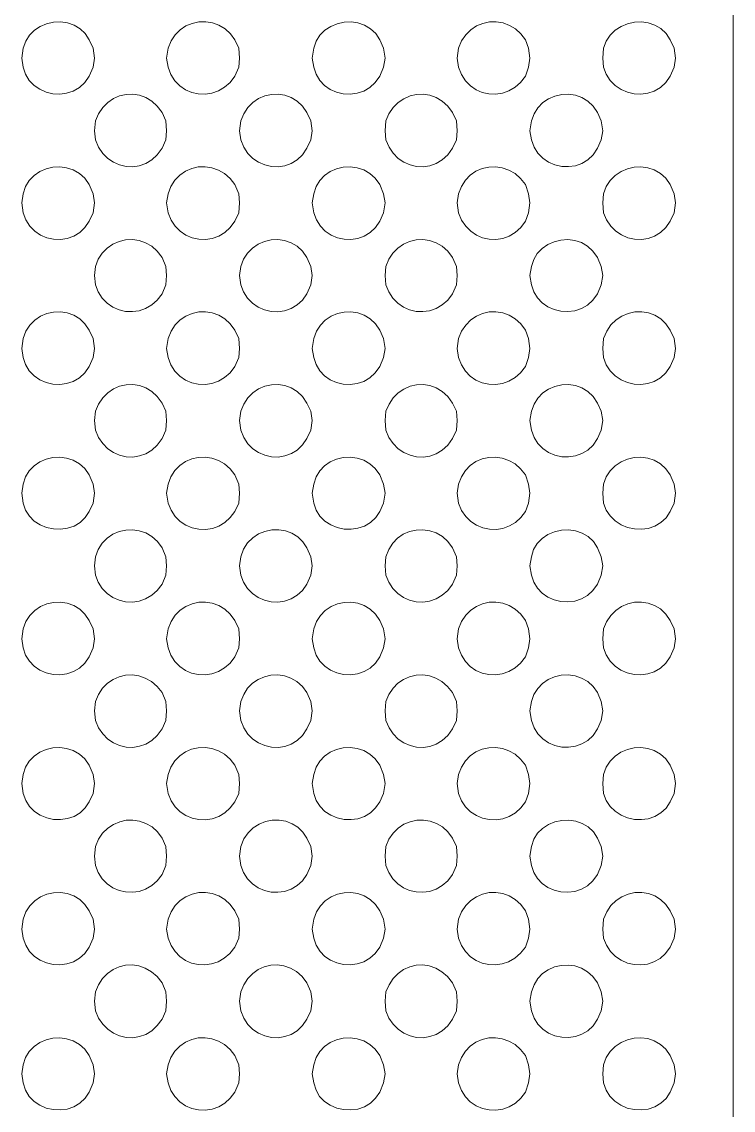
# Model space of a CAD drawing. Extents: x 0 to 242, y -13 to 199.
# Drawn here: x 164.03 to 188.76, y 101.53 to 139.38 of the extents above; entities that cross this region are included whole.
import ezdxf

# ---------------------------------------------------------------- set-up
doc = ezdxf.new("R2010")
doc.units = 0
doc.layers.add('GEOMETRY', color=7, linetype='Continuous')

msp = doc.modelspace()

# ---------------------------------------------------------------- linework, layer by layer
at = {"layer": 'GEOMETRY', "lineweight": 20}
msp.add_lwpolyline([(188.761, 31.382), (188.761, 183.803), (36.339, 183.803)], dxfattribs=at)
at = {"layer": 'GEOMETRY', "lineweight": 13}
for points in [[(166.566, 138.118), (166.512, 138.461), (166.38, 138.751), (166.239, 138.969), (166.06, 139.139), (165.852, 139.263), (165.623, 139.341), (165.382, 139.375), (165.138, 139.366), (164.899, 139.314), (164.674, 139.222), (164.472, 139.089), (164.301, 138.918), (164.17, 138.708), (164.087, 138.461), (164.035, 138.118), (164.087, 137.803), (164.168, 137.556), (164.296, 137.344), (164.462, 137.169), (164.659, 137.032), (164.878, 136.935), (165.112, 136.879), (165.353, 136.866), (165.593, 136.897), (165.824, 136.973), (166.037, 137.096), (166.225, 137.267), (166.38, 137.487), (166.512, 137.803), (166.566, 138.118)], [(171.599, 138.118), (171.575, 138.46), (171.443, 138.751), (171.286, 138.964), (171.099, 139.133), (170.889, 139.258), (170.664, 139.34), (170.429, 139.378), (170.193, 139.374), (169.962, 139.326), (169.742, 139.237), (169.542, 139.105), (169.367, 138.932), (169.224, 138.717), (169.121, 138.46), (169.07, 138.118), (169.121, 137.803), (169.22, 137.547), (169.357, 137.33), (169.528, 137.153), (169.725, 137.018), (169.941, 136.924), (170.17, 136.873), (170.405, 136.864), (170.64, 136.899), (170.868, 136.978), (171.082, 137.102), (171.276, 137.272), (171.443, 137.487), (171.575, 137.803), (171.599, 138.118)], [(176.663, 138.118), (176.609, 138.46), (176.477, 138.751), (176.336, 138.969), (176.156, 139.139), (175.948, 139.262), (175.719, 139.341), (175.478, 139.375), (175.234, 139.366), (174.996, 139.314), (174.771, 139.222), (174.569, 139.089), (174.398, 138.917), (174.266, 138.707), (174.184, 138.46), (174.131, 138.118), (174.184, 137.803), (174.265, 137.556), (174.392, 137.344), (174.558, 137.168), (174.755, 137.031), (174.974, 136.934), (175.208, 136.879), (175.449, 136.865), (175.689, 136.896), (175.919, 136.972), (176.133, 137.095), (176.321, 137.266), (176.477, 137.487), (176.609, 137.803), (176.663, 138.118)], [(181.698, 138.118), (181.643, 138.46), (181.539, 138.751), (181.382, 138.964), (181.196, 139.132), (180.987, 139.257), (180.762, 139.339), (180.528, 139.378), (180.292, 139.374), (180.061, 139.327), (179.841, 139.238), (179.64, 139.106), (179.465, 138.933), (179.322, 138.717), (179.219, 138.46), (179.166, 138.118), (179.219, 137.803), (179.317, 137.547), (179.455, 137.33), (179.625, 137.153), (179.822, 137.018), (180.038, 136.924), (180.267, 136.873), (180.502, 136.864), (180.737, 136.899), (180.964, 136.978), (181.178, 137.102), (181.372, 137.272), (181.539, 137.487), (181.643, 137.803), (181.698, 138.118)], [(186.758, 138.118), (186.705, 138.461), (186.573, 138.752), (186.427, 138.972), (186.247, 139.143), (186.038, 139.267), (185.811, 139.344), (185.571, 139.376), (185.329, 139.365), (185.091, 139.312), (184.866, 139.218), (184.662, 139.085), (184.486, 138.913), (184.347, 138.705), (184.254, 138.461), (184.227, 138.118), (184.254, 137.803), (184.351, 137.554), (184.49, 137.34), (184.663, 137.165), (184.863, 137.028), (185.083, 136.932), (185.316, 136.877), (185.554, 136.865), (185.79, 136.896), (186.018, 136.973), (186.229, 137.097), (186.416, 137.268), (186.573, 137.487), (186.705, 137.803), (186.758, 138.118)], [(169.07, 135.588), (169.044, 135.932), (168.912, 136.222), (168.745, 136.445), (168.554, 136.619), (168.344, 136.747), (168.121, 136.827), (167.891, 136.863), (167.66, 136.854), (167.434, 136.802), (167.219, 136.708), (167.022, 136.573), (166.848, 136.398), (166.702, 136.184), (166.592, 135.932), (166.566, 135.588), (166.592, 135.272), (166.702, 135.02), (166.848, 134.806), (167.022, 134.631), (167.22, 134.496), (167.434, 134.402), (167.66, 134.35), (167.89, 134.341), (168.12, 134.376), (168.343, 134.457), (168.554, 134.584), (168.745, 134.759), (168.912, 134.982), (169.044, 135.272), (169.07, 135.588)], [(174.13, 135.588), (174.078, 135.932), (173.946, 136.222), (173.793, 136.445), (173.609, 136.619), (173.402, 136.746), (173.179, 136.827), (172.946, 136.863), (172.711, 136.854), (172.482, 136.802), (172.264, 136.708), (172.065, 136.573), (171.892, 136.398), (171.752, 136.184), (171.652, 135.932), (171.599, 135.588), (171.652, 135.272), (171.753, 135.02), (171.893, 134.806), (172.066, 134.631), (172.265, 134.496), (172.483, 134.401), (172.712, 134.349), (172.947, 134.34), (173.179, 134.376), (173.402, 134.457), (173.609, 134.584), (173.793, 134.759), (173.946, 134.982), (174.078, 135.272), (174.13, 135.588)], [(179.166, 135.588), (179.14, 135.932), (179.009, 136.222), (178.842, 136.445), (178.651, 136.62), (178.441, 136.747), (178.217, 136.827), (177.987, 136.862), (177.756, 136.853), (177.53, 136.801), (177.315, 136.707), (177.118, 136.572), (176.943, 136.397), (176.797, 136.183), (176.687, 135.932), (176.663, 135.588), (176.687, 135.272), (176.798, 135.021), (176.944, 134.807), (177.119, 134.632), (177.316, 134.496), (177.53, 134.402), (177.756, 134.35), (177.986, 134.341), (178.216, 134.376), (178.439, 134.457), (178.649, 134.584), (178.841, 134.759), (179.009, 134.982), (179.14, 135.272), (179.166, 135.588)], [(184.226, 135.588), (184.174, 135.932), (184.042, 136.222), (183.894, 136.445), (183.712, 136.619), (183.503, 136.745), (183.277, 136.825), (183.04, 136.86), (182.801, 136.85), (182.567, 136.798), (182.346, 136.703), (182.146, 136.569), (181.974, 136.394), (181.84, 136.182), (181.749, 135.932), (181.698, 135.588), (181.749, 135.272), (181.84, 135.022), (181.975, 134.809), (182.146, 134.634), (182.346, 134.499), (182.567, 134.405), (182.801, 134.352), (183.04, 134.343), (183.277, 134.377), (183.503, 134.458), (183.711, 134.584), (183.894, 134.759), (184.042, 134.982), (184.174, 135.272), (184.226, 135.588)], [(166.566, 133.083), (166.512, 133.4), (166.38, 133.717), (166.225, 133.937), (166.037, 134.108), (165.823, 134.231), (165.593, 134.307), (165.353, 134.338), (165.112, 134.325), (164.877, 134.269), (164.658, 134.172), (164.461, 134.035), (164.295, 133.86), (164.168, 133.648), (164.087, 133.4), (164.035, 133.083), (164.087, 132.74), (164.18, 132.488), (164.317, 132.274), (164.489, 132.099), (164.689, 131.964), (164.91, 131.871), (165.143, 131.82), (165.381, 131.812), (165.617, 131.848), (165.842, 131.929), (166.05, 132.056), (166.232, 132.23), (166.38, 132.451), (166.512, 132.74), (166.566, 133.083)], [(171.599, 133.083), (171.575, 133.4), (171.443, 133.717), (171.277, 133.932), (171.083, 134.101), (170.869, 134.225), (170.64, 134.304), (170.405, 134.339), (170.169, 134.331), (169.94, 134.279), (169.724, 134.186), (169.527, 134.05), (169.356, 133.874), (169.219, 133.657), (169.121, 133.4), (169.07, 133.083), (169.121, 132.74), (169.225, 132.485), (169.368, 132.27), (169.541, 132.095), (169.74, 131.961), (169.957, 131.868), (170.186, 131.818), (170.42, 131.811), (170.653, 131.848), (170.879, 131.93), (171.09, 132.057), (171.28, 132.231), (171.443, 132.451), (171.575, 132.74), (171.599, 133.083)], [(176.663, 133.083), (176.609, 133.4), (176.477, 133.717), (176.321, 133.938), (176.133, 134.108), (175.919, 134.231), (175.689, 134.307), (175.449, 134.337), (175.208, 134.324), (174.973, 134.268), (174.754, 134.171), (174.557, 134.035), (174.392, 133.86), (174.264, 133.648), (174.184, 133.4), (174.131, 133.083), (174.184, 132.74), (174.277, 132.488), (174.413, 132.274), (174.585, 132.099), (174.785, 131.965), (175.005, 131.871), (175.238, 131.82), (175.476, 131.812), (175.712, 131.848), (175.938, 131.928), (176.145, 132.055), (176.328, 132.229), (176.477, 132.451), (176.609, 132.74), (176.663, 133.083)], [(181.698, 133.083), (181.643, 133.4), (181.539, 133.717), (181.372, 133.932), (181.178, 134.101), (180.964, 134.225), (180.736, 134.304), (180.501, 134.339), (180.266, 134.33), (180.037, 134.279), (179.821, 134.185), (179.624, 134.05), (179.454, 133.874), (179.317, 133.657), (179.219, 133.4), (179.166, 133.083), (179.219, 132.74), (179.323, 132.485), (179.465, 132.27), (179.638, 132.095), (179.837, 131.96), (180.053, 131.868), (180.282, 131.818), (180.516, 131.811), (180.749, 131.848), (180.974, 131.93), (181.186, 132.057), (181.376, 132.231), (181.539, 132.451), (181.643, 132.74), (181.698, 133.083)], [(186.758, 133.084), (186.705, 133.4), (186.573, 133.717), (186.416, 133.937), (186.229, 134.107), (186.018, 134.23), (185.79, 134.307), (185.554, 134.339), (185.316, 134.326), (185.083, 134.271), (184.862, 134.175), (184.662, 134.039), (184.489, 133.863), (184.35, 133.65), (184.254, 133.4), (184.227, 133.084), (184.254, 132.74), (184.36, 132.49), (184.505, 132.277), (184.682, 132.102), (184.883, 131.967), (185.103, 131.872), (185.333, 131.819), (185.568, 131.809), (185.801, 131.843), (186.024, 131.923), (186.232, 132.051), (186.417, 132.226), (186.573, 132.451), (186.705, 132.74), (186.758, 133.084)], [(169.07, 130.553), (169.044, 130.869), (168.912, 131.187), (168.744, 131.404), (168.551, 131.573), (168.338, 131.696), (168.111, 131.774), (167.878, 131.807), (167.644, 131.796), (167.417, 131.743), (167.201, 131.647), (167.005, 131.512), (166.834, 131.336), (166.694, 131.121), (166.592, 130.869), (166.566, 130.553), (166.592, 130.237), (166.694, 129.985), (166.834, 129.77), (167.006, 129.595), (167.202, 129.459), (167.417, 129.364), (167.644, 129.311), (167.878, 129.3), (168.111, 129.333), (168.337, 129.411), (168.55, 129.534), (168.744, 129.704), (168.912, 129.921), (169.044, 130.237), (169.07, 130.553)], [(174.13, 130.553), (174.078, 130.869), (173.946, 131.187), (173.791, 131.404), (173.605, 131.574), (173.395, 131.697), (173.169, 131.774), (172.934, 131.807), (172.697, 131.797), (172.466, 131.743), (172.248, 131.648), (172.05, 131.512), (171.88, 131.337), (171.745, 131.122), (171.652, 130.869), (171.599, 130.553), (171.652, 130.237), (171.745, 129.984), (171.88, 129.769), (172.05, 129.594), (172.248, 129.458), (172.466, 129.363), (172.697, 129.31), (172.934, 129.299), (173.169, 129.333), (173.395, 129.411), (173.605, 129.534), (173.791, 129.704), (173.946, 129.921), (174.078, 130.237), (174.13, 130.553)], [(179.166, 130.553), (179.14, 130.869), (179.009, 131.187), (178.84, 131.404), (178.647, 131.573), (178.433, 131.696), (178.207, 131.774), (177.974, 131.807), (177.74, 131.796), (177.513, 131.743), (177.298, 131.647), (177.101, 131.512), (176.93, 131.336), (176.789, 131.121), (176.687, 130.869), (176.663, 130.553), (176.687, 130.237), (176.79, 129.985), (176.931, 129.77), (177.102, 129.594), (177.299, 129.459), (177.514, 129.364), (177.741, 129.31), (177.974, 129.3), (178.207, 129.333), (178.433, 129.41), (178.646, 129.534), (178.84, 129.704), (179.009, 129.921), (179.14, 130.237), (179.166, 130.553)], [(184.226, 130.553), (184.174, 130.869), (184.042, 131.187), (183.887, 131.408), (183.698, 131.579), (183.483, 131.701), (183.252, 131.776), (183.011, 131.805), (182.769, 131.791), (182.535, 131.734), (182.315, 131.636), (182.119, 131.499), (181.953, 131.324), (181.828, 131.114), (181.749, 130.869), (181.698, 130.553), (181.749, 130.237), (181.828, 129.992), (181.954, 129.782), (182.119, 129.607), (182.316, 129.47), (182.536, 129.373), (182.771, 129.316), (183.013, 129.302), (183.253, 129.332), (183.485, 129.407), (183.699, 129.529), (183.887, 129.7), (184.042, 129.921), (184.174, 130.237), (184.226, 130.553)], [(166.566, 128.023), (166.512, 128.366), (166.38, 128.656), (166.231, 128.878), (166.049, 129.052), (165.841, 129.179), (165.616, 129.26), (165.38, 129.295), (165.141, 129.287), (164.908, 129.235), (164.688, 129.142), (164.488, 129.007), (164.316, 128.832), (164.18, 128.618), (164.087, 128.366), (164.035, 128.023), (164.087, 127.706), (164.167, 127.458), (164.295, 127.246), (164.461, 127.071), (164.658, 126.935), (164.878, 126.839), (165.112, 126.783), (165.354, 126.77), (165.594, 126.801), (165.825, 126.877), (166.038, 127), (166.226, 127.17), (166.38, 127.39), (166.512, 127.706), (166.566, 128.023)], [(171.599, 128.023), (171.575, 128.366), (171.443, 128.656), (171.28, 128.876), (171.089, 129.05), (170.878, 129.178), (170.653, 129.259), (170.42, 129.296), (170.186, 129.29), (169.957, 129.239), (169.74, 129.147), (169.541, 129.012), (169.368, 128.837), (169.225, 128.621), (169.121, 128.366), (169.07, 128.023), (169.121, 127.706), (169.219, 127.449), (169.356, 127.233), (169.526, 127.057), (169.723, 126.922), (169.94, 126.828), (170.169, 126.777), (170.405, 126.769), (170.641, 126.804), (170.869, 126.883), (171.083, 127.006), (171.277, 127.175), (171.443, 127.39), (171.575, 127.706), (171.599, 128.023)], [(176.663, 128.023), (176.609, 128.366), (176.477, 128.656), (176.327, 128.878), (176.145, 129.052), (175.937, 129.179), (175.711, 129.26), (175.475, 129.296), (175.237, 129.287), (175.003, 129.236), (174.783, 129.142), (174.583, 129.007), (174.412, 128.832), (174.276, 128.618), (174.184, 128.366), (174.131, 128.023), (174.184, 127.706), (174.264, 127.458), (174.391, 127.247), (174.557, 127.072), (174.754, 126.935), (174.974, 126.839), (175.208, 126.783), (175.449, 126.77), (175.689, 126.801), (175.92, 126.877), (176.134, 126.999), (176.322, 127.17), (176.477, 127.39), (176.609, 127.706), (176.663, 128.023)], [(181.698, 128.023), (181.643, 128.366), (181.539, 128.656), (181.376, 128.876), (181.185, 129.05), (180.974, 129.177), (180.749, 129.259), (180.516, 129.296), (180.282, 129.289), (180.053, 129.239), (179.836, 129.146), (179.638, 129.012), (179.465, 128.836), (179.323, 128.621), (179.219, 128.366), (179.166, 128.023), (179.219, 127.706), (179.316, 127.449), (179.453, 127.233), (179.623, 127.057), (179.82, 126.922), (180.036, 126.828), (180.266, 126.777), (180.502, 126.769), (180.737, 126.804), (180.965, 126.883), (181.179, 127.006), (181.373, 127.175), (181.539, 127.39), (181.643, 127.706), (181.698, 128.023)], [(186.758, 128.023), (186.705, 128.366), (186.573, 128.656), (186.421, 128.877), (186.24, 129.051), (186.035, 129.178), (185.813, 129.26), (185.582, 129.297), (185.347, 129.29), (185.116, 129.24), (184.895, 129.147), (184.692, 129.013), (184.513, 128.837), (184.364, 128.621), (184.254, 128.366), (184.227, 128.023), (184.254, 127.706), (184.35, 127.456), (184.488, 127.244), (184.661, 127.069), (184.862, 126.932), (185.082, 126.836), (185.316, 126.781), (185.554, 126.769), (185.791, 126.801), (186.019, 126.877), (186.23, 127), (186.417, 127.17), (186.573, 127.39), (186.705, 127.706), (186.758, 128.023)], [(169.07, 125.518), (169.044, 125.834), (168.912, 126.123), (168.746, 126.347), (168.554, 126.522), (168.344, 126.649), (168.121, 126.731), (167.891, 126.766), (167.66, 126.758), (167.434, 126.706), (167.219, 126.611), (167.022, 126.476), (166.847, 126.301), (166.702, 126.086), (166.592, 125.834), (166.566, 125.518), (166.592, 125.176), (166.702, 124.924), (166.847, 124.71), (167.021, 124.535), (167.219, 124.4), (167.434, 124.306), (167.66, 124.254), (167.891, 124.245), (168.121, 124.281), (168.344, 124.361), (168.554, 124.488), (168.746, 124.663), (168.912, 124.886), (169.044, 125.176), (169.07, 125.518)], [(174.13, 125.518), (174.078, 125.834), (173.946, 126.123), (173.793, 126.346), (173.609, 126.521), (173.402, 126.649), (173.18, 126.73), (172.947, 126.766), (172.713, 126.758), (172.484, 126.706), (172.266, 126.612), (172.067, 126.477), (171.894, 126.302), (171.753, 126.087), (171.652, 125.834), (171.599, 125.518), (171.652, 125.176), (171.754, 124.922), (171.895, 124.707), (172.068, 124.532), (172.267, 124.397), (172.485, 124.304), (172.715, 124.252), (172.949, 124.244), (173.181, 124.281), (173.404, 124.362), (173.61, 124.489), (173.794, 124.664), (173.946, 124.886), (174.078, 125.176), (174.13, 125.518)], [(179.166, 125.518), (179.14, 125.834), (179.009, 126.123), (178.842, 126.347), (178.65, 126.522), (178.44, 126.65), (178.217, 126.731), (177.987, 126.766), (177.756, 126.757), (177.53, 126.705), (177.316, 126.61), (177.118, 126.475), (176.943, 126.3), (176.798, 126.086), (176.687, 125.834), (176.663, 125.518), (176.687, 125.176), (176.797, 124.924), (176.943, 124.71), (177.118, 124.535), (177.316, 124.4), (177.53, 124.306), (177.756, 124.254), (177.987, 124.245), (178.217, 124.28), (178.44, 124.361), (178.651, 124.488), (178.842, 124.662), (179.009, 124.886), (179.14, 125.176), (179.166, 125.518)], [(184.226, 125.518), (184.174, 125.834), (184.042, 126.123), (183.894, 126.347), (183.711, 126.521), (183.503, 126.648), (183.277, 126.729), (183.04, 126.764), (182.801, 126.754), (182.567, 126.702), (182.346, 126.607), (182.146, 126.472), (181.975, 126.297), (181.84, 126.084), (181.749, 125.834), (181.698, 125.518), (181.749, 125.176), (181.839, 124.926), (181.974, 124.713), (182.145, 124.539), (182.345, 124.404), (182.566, 124.31), (182.8, 124.257), (183.04, 124.248), (183.277, 124.282), (183.503, 124.362), (183.711, 124.489), (183.894, 124.663), (184.042, 124.886), (184.174, 125.176), (184.226, 125.518)], [(166.566, 122.988), (166.512, 123.305), (166.38, 123.621), (166.225, 123.841), (166.037, 124.012), (165.823, 124.134), (165.593, 124.21), (165.353, 124.241), (165.112, 124.228), (164.877, 124.172), (164.658, 124.075), (164.461, 123.939), (164.295, 123.764), (164.168, 123.552), (164.087, 123.305), (164.035, 122.988), (164.087, 122.646), (164.169, 122.399), (164.3, 122.19), (164.471, 122.018), (164.674, 121.886), (164.899, 121.793), (165.139, 121.742), (165.383, 121.732), (165.625, 121.766), (165.853, 121.845), (166.062, 121.968), (166.24, 122.138), (166.38, 122.356), (166.512, 122.646), (166.566, 122.988)], [(171.599, 122.988), (171.575, 123.305), (171.443, 123.621), (171.277, 123.835), (171.083, 124.004), (170.869, 124.128), (170.64, 124.207), (170.405, 124.242), (170.169, 124.234), (169.94, 124.182), (169.724, 124.089), (169.527, 123.954), (169.356, 123.777), (169.219, 123.561), (169.121, 123.305), (169.07, 122.988), (169.121, 122.646), (169.223, 122.392), (169.365, 122.178), (169.539, 122.005), (169.738, 121.872), (169.957, 121.782), (170.187, 121.733), (170.423, 121.727), (170.658, 121.765), (170.884, 121.846), (171.095, 121.971), (171.283, 122.141), (171.443, 122.356), (171.575, 122.646), (171.599, 122.988)], [(176.663, 122.988), (176.609, 123.305), (176.477, 123.621), (176.321, 123.841), (176.133, 124.012), (175.919, 124.135), (175.688, 124.211), (175.448, 124.241), (175.207, 124.228), (174.973, 124.172), (174.754, 124.075), (174.557, 123.939), (174.391, 123.764), (174.264, 123.552), (174.184, 123.305), (174.131, 122.988), (174.184, 122.646), (174.267, 122.399), (174.398, 122.189), (174.569, 122.017), (174.772, 121.884), (174.996, 121.792), (175.235, 121.74), (175.479, 121.731), (175.72, 121.766), (175.948, 121.844), (176.157, 121.968), (176.336, 122.138), (176.477, 122.356), (176.609, 122.646), (176.663, 122.988)], [(181.698, 122.988), (181.643, 123.305), (181.539, 123.621), (181.372, 123.835), (181.178, 124.004), (180.964, 124.128), (180.736, 124.207), (180.501, 124.242), (180.266, 124.234), (180.037, 124.183), (179.821, 124.089), (179.624, 123.954), (179.454, 123.778), (179.317, 123.561), (179.219, 123.305), (179.166, 122.988), (179.219, 122.646), (179.321, 122.391), (179.463, 122.176), (179.637, 122.003), (179.837, 121.871), (180.055, 121.781), (180.286, 121.733), (180.522, 121.728), (180.756, 121.765), (180.982, 121.847), (181.192, 121.972), (181.38, 122.141), (181.539, 122.356), (181.643, 122.646), (181.698, 122.988)], [(186.758, 122.988), (186.705, 123.305), (186.573, 123.621), (186.416, 123.84), (186.229, 124.011), (186.018, 124.134), (185.791, 124.211), (185.554, 124.242), (185.316, 124.23), (185.082, 124.175), (184.862, 124.079), (184.662, 123.942), (184.489, 123.767), (184.35, 123.554), (184.254, 123.305), (184.227, 122.988), (184.254, 122.646), (184.348, 122.402), (184.487, 122.194), (184.663, 122.022), (184.867, 121.889), (185.092, 121.795), (185.33, 121.742), (185.572, 121.731), (185.811, 121.763), (186.039, 121.841), (186.247, 121.964), (186.427, 122.136), (186.573, 122.356), (186.705, 122.646), (186.758, 122.988)], [(169.07, 120.456), (169.044, 120.773), (168.912, 121.09), (168.749, 121.309), (168.558, 121.48), (168.346, 121.604), (168.119, 121.682), (167.884, 121.716), (167.648, 121.706), (167.418, 121.653), (167.2, 121.557), (167.002, 121.421), (166.83, 121.244), (166.691, 121.028), (166.592, 120.773), (166.566, 120.456), (166.592, 120.141), (166.694, 119.889), (166.834, 119.674), (167.006, 119.498), (167.202, 119.362), (167.417, 119.267), (167.644, 119.214), (167.878, 119.203), (168.111, 119.236), (168.337, 119.314), (168.55, 119.437), (168.744, 119.607), (168.912, 119.824), (169.044, 120.141), (169.07, 120.456)], [(174.13, 120.456), (174.078, 120.773), (173.946, 121.09), (173.806, 121.301), (173.629, 121.469), (173.425, 121.593), (173.2, 121.675), (172.964, 121.713), (172.723, 121.708), (172.487, 121.66), (172.263, 121.568), (172.06, 121.434), (171.885, 121.257), (171.746, 121.037), (171.652, 120.773), (171.599, 120.456), (171.652, 120.141), (171.745, 119.888), (171.88, 119.673), (172.05, 119.497), (172.248, 119.361), (172.467, 119.266), (172.698, 119.213), (172.935, 119.203), (173.17, 119.236), (173.396, 119.314), (173.606, 119.437), (173.792, 119.607), (173.946, 119.824), (174.078, 120.141), (174.13, 120.456)], [(179.166, 120.456), (179.14, 120.773), (179.009, 121.09), (178.845, 121.309), (178.654, 121.48), (178.441, 121.604), (178.214, 121.682), (177.979, 121.716), (177.743, 121.705), (177.514, 121.652), (177.296, 121.557), (177.098, 121.42), (176.926, 121.244), (176.787, 121.028), (176.687, 120.773), (176.663, 120.456), (176.687, 120.141), (176.79, 119.889), (176.931, 119.674), (177.103, 119.498), (177.299, 119.362), (177.514, 119.267), (177.74, 119.213), (177.973, 119.203), (178.206, 119.236), (178.432, 119.313), (178.645, 119.437), (178.84, 119.607), (179.009, 119.824), (179.14, 120.141), (179.166, 120.456)], [(184.226, 120.456), (184.174, 120.773), (184.042, 121.09), (183.9, 121.308), (183.72, 121.479), (183.509, 121.602), (183.278, 121.679), (183.034, 121.711), (182.788, 121.7), (182.548, 121.646), (182.322, 121.551), (182.121, 121.414), (181.952, 121.239), (181.825, 121.025), (181.749, 120.773), (181.698, 120.456), (181.749, 120.141), (181.828, 119.896), (181.954, 119.685), (182.119, 119.511), (182.316, 119.374), (182.536, 119.277), (182.772, 119.22), (183.014, 119.206), (183.254, 119.236), (183.486, 119.311), (183.7, 119.433), (183.888, 119.604), (184.042, 119.824), (184.174, 120.141), (184.226, 120.456)], [(166.566, 117.927), (166.512, 118.269), (166.38, 118.559), (166.232, 118.781), (166.05, 118.955), (165.842, 119.082), (165.617, 119.162), (165.381, 119.198), (165.142, 119.19), (164.909, 119.139), (164.688, 119.046), (164.488, 118.911), (164.316, 118.736), (164.18, 118.522), (164.087, 118.269), (164.035, 117.927), (164.087, 117.611), (164.169, 117.359), (164.298, 117.145), (164.466, 116.97), (164.664, 116.834), (164.886, 116.738), (165.121, 116.685), (165.363, 116.673), (165.603, 116.706), (165.833, 116.783), (166.045, 116.906), (166.23, 117.075), (166.38, 117.292), (166.512, 117.611), (166.566, 117.927)], [(171.599, 117.927), (171.575, 118.269), (171.443, 118.559), (171.28, 118.779), (171.09, 118.953), (170.879, 119.08), (170.653, 119.162), (170.42, 119.199), (170.186, 119.192), (169.957, 119.142), (169.74, 119.049), (169.541, 118.915), (169.367, 118.74), (169.225, 118.524), (169.121, 118.269), (169.07, 117.927), (169.121, 117.611), (169.218, 117.354), (169.355, 117.138), (169.525, 116.961), (169.722, 116.826), (169.939, 116.732), (170.168, 116.68), (170.404, 116.672), (170.64, 116.706), (170.868, 116.785), (171.083, 116.909), (171.277, 117.077), (171.443, 117.292), (171.575, 117.611), (171.599, 117.927)], [(176.663, 117.927), (176.609, 118.269), (176.477, 118.559), (176.328, 118.781), (176.145, 118.955), (175.937, 119.082), (175.712, 119.163), (175.476, 119.199), (175.237, 119.19), (175.004, 119.139), (174.784, 119.045), (174.584, 118.911), (174.412, 118.736), (174.276, 118.521), (174.184, 118.269), (174.131, 117.927), (174.184, 117.611), (174.266, 117.359), (174.395, 117.145), (174.563, 116.97), (174.761, 116.834), (174.982, 116.739), (175.218, 116.685), (175.46, 116.674), (175.699, 116.706), (175.929, 116.783), (176.141, 116.906), (176.326, 117.075), (176.477, 117.292), (176.609, 117.611), (176.663, 117.927)], [(181.698, 117.927), (181.643, 118.269), (181.539, 118.559), (181.376, 118.78), (181.186, 118.953), (180.975, 119.08), (180.749, 119.162), (180.516, 119.199), (180.282, 119.192), (180.053, 119.142), (179.836, 119.05), (179.638, 118.915), (179.465, 118.74), (179.323, 118.524), (179.219, 118.269), (179.166, 117.927), (179.219, 117.611), (179.316, 117.354), (179.453, 117.137), (179.623, 116.96), (179.819, 116.825), (180.035, 116.731), (180.265, 116.679), (180.5, 116.671), (180.735, 116.706), (180.964, 116.785), (181.178, 116.908), (181.372, 117.077), (181.539, 117.292), (181.643, 117.611), (181.698, 117.927)], [(186.758, 117.927), (186.705, 118.269), (186.573, 118.559), (186.417, 118.784), (186.232, 118.96), (186.024, 119.087), (185.801, 119.167), (185.568, 119.202), (185.333, 119.192), (185.103, 119.139), (184.883, 119.043), (184.682, 118.908), (184.505, 118.733), (184.36, 118.519), (184.254, 118.269), (184.227, 117.927), (184.254, 117.611), (184.349, 117.362), (184.488, 117.148), (184.66, 116.973), (184.861, 116.836), (185.081, 116.74), (185.314, 116.685), (185.553, 116.672), (185.79, 116.704), (186.018, 116.78), (186.229, 116.903), (186.416, 117.074), (186.573, 117.293), (186.705, 117.611), (186.758, 117.927)], [(169.07, 115.422), (169.044, 115.738), (168.912, 116.055), (168.739, 116.269), (168.542, 116.437), (168.329, 116.559), (168.104, 116.636), (167.874, 116.668), (167.644, 116.658), (167.42, 116.605), (167.207, 116.511), (167.013, 116.376), (166.841, 116.202), (166.699, 115.989), (166.592, 115.738), (166.566, 115.422), (166.592, 115.079), (166.702, 114.827), (166.847, 114.613), (167.022, 114.438), (167.219, 114.303), (167.434, 114.209), (167.66, 114.157), (167.891, 114.148), (168.121, 114.184), (168.344, 114.264), (168.554, 114.392), (168.746, 114.566), (168.912, 114.789), (169.044, 115.079), (169.07, 115.422)], [(174.13, 115.422), (174.078, 115.738), (173.946, 116.055), (173.787, 116.27), (173.599, 116.437), (173.389, 116.559), (173.163, 116.636), (172.93, 116.668), (172.695, 116.657), (172.466, 116.604), (172.25, 116.51), (172.053, 116.375), (171.884, 116.201), (171.748, 115.988), (171.652, 115.738), (171.599, 115.422), (171.652, 115.079), (171.753, 114.826), (171.894, 114.612), (172.067, 114.437), (172.266, 114.301), (172.483, 114.208), (172.713, 114.156), (172.947, 114.148), (173.179, 114.183), (173.402, 114.264), (173.609, 114.392), (173.793, 114.566), (173.946, 114.789), (174.078, 115.079), (174.13, 115.422)], [(179.166, 115.422), (179.14, 115.738), (179.009, 116.055), (178.835, 116.27), (178.638, 116.438), (178.425, 116.559), (178.2, 116.636), (177.97, 116.669), (177.74, 116.658), (177.516, 116.605), (177.304, 116.511), (177.109, 116.376), (176.937, 116.202), (176.795, 115.989), (176.687, 115.738), (176.663, 115.422), (176.687, 115.079), (176.798, 114.827), (176.943, 114.613), (177.118, 114.438), (177.316, 114.303), (177.53, 114.209), (177.756, 114.157), (177.987, 114.148), (178.216, 114.183), (178.44, 114.264), (178.65, 114.391), (178.842, 114.566), (179.009, 114.789), (179.14, 115.079), (179.166, 115.422)], [(184.226, 115.422), (184.174, 115.738), (184.042, 116.055), (183.889, 116.27), (183.703, 116.437), (183.492, 116.558), (183.263, 116.633), (183.024, 116.665), (182.784, 116.653), (182.55, 116.599), (182.331, 116.505), (182.133, 116.37), (181.965, 116.197), (181.834, 115.986), (181.749, 115.738), (181.698, 115.422), (181.749, 115.079), (181.84, 114.829), (181.974, 114.617), (182.146, 114.442), (182.346, 114.307), (182.567, 114.213), (182.801, 114.16), (183.04, 114.151), (183.277, 114.186), (183.503, 114.266), (183.712, 114.392), (183.894, 114.566), (184.042, 114.789), (184.174, 115.079), (184.226, 115.422)], [(166.566, 112.892), (166.512, 113.206), (166.38, 113.524), (166.226, 113.744), (166.038, 113.915), (165.825, 114.038), (165.594, 114.114), (165.354, 114.145), (165.112, 114.131), (164.877, 114.076), (164.657, 113.979), (164.46, 113.842), (164.294, 113.667), (164.167, 113.454), (164.087, 113.206), (164.035, 112.892), (164.087, 112.548), (164.171, 112.301), (164.303, 112.091), (164.474, 111.92), (164.676, 111.787), (164.901, 111.695), (165.139, 111.644), (165.382, 111.634), (165.622, 111.669), (165.85, 111.747), (166.059, 111.871), (166.238, 112.041), (166.38, 112.258), (166.512, 112.548), (166.566, 112.892)], [(171.599, 112.892), (171.575, 113.206), (171.443, 113.524), (171.277, 113.739), (171.084, 113.908), (170.869, 114.032), (170.641, 114.111), (170.405, 114.146), (170.169, 114.137), (169.939, 114.085), (169.722, 113.992), (169.525, 113.856), (169.355, 113.68), (169.218, 113.463), (169.121, 113.206), (169.07, 112.892), (169.121, 112.548), (169.223, 112.294), (169.365, 112.081), (169.538, 111.908), (169.738, 111.776), (169.956, 111.685), (170.186, 111.637), (170.422, 111.631), (170.656, 111.668), (170.882, 111.749), (171.093, 111.874), (171.283, 112.043), (171.443, 112.258), (171.575, 112.548), (171.599, 112.892)], [(176.663, 112.892), (176.609, 113.206), (176.477, 113.524), (176.322, 113.744), (176.134, 113.915), (175.92, 114.038), (175.689, 114.114), (175.449, 114.145), (175.208, 114.131), (174.973, 114.076), (174.753, 113.979), (174.557, 113.842), (174.391, 113.666), (174.264, 113.454), (174.184, 113.206), (174.131, 112.892), (174.184, 112.547), (174.268, 112.3), (174.4, 112.09), (174.571, 111.919), (174.773, 111.786), (174.997, 111.694), (175.235, 111.643), (175.478, 111.634), (175.718, 111.668), (175.946, 111.747), (176.155, 111.871), (176.334, 112.041), (176.477, 112.258), (176.609, 112.547), (176.663, 112.892)], [(181.698, 112.892), (181.643, 113.206), (181.539, 113.524), (181.373, 113.739), (181.18, 113.908), (180.965, 114.032), (180.737, 114.111), (180.502, 114.146), (180.266, 114.137), (180.036, 114.086), (179.819, 113.992), (179.622, 113.857), (179.452, 113.68), (179.316, 113.463), (179.219, 113.206), (179.166, 112.892), (179.219, 112.547), (179.321, 112.293), (179.462, 112.08), (179.636, 111.907), (179.835, 111.775), (180.053, 111.685), (180.284, 111.637), (180.519, 111.631), (180.753, 111.668), (180.979, 111.749), (181.19, 111.874), (181.379, 112.043), (181.539, 112.258), (181.643, 112.547), (181.698, 112.892)], [(186.758, 112.892), (186.705, 113.206), (186.573, 113.524), (186.417, 113.744), (186.23, 113.914), (186.019, 114.037), (185.792, 114.114), (185.554, 114.146), (185.316, 114.133), (185.082, 114.078), (184.861, 113.982), (184.661, 113.845), (184.488, 113.669), (184.349, 113.456), (184.254, 113.206), (184.227, 112.892), (184.254, 112.548), (184.348, 112.305), (184.488, 112.097), (184.663, 111.926), (184.868, 111.792), (185.092, 111.699), (185.33, 111.645), (185.572, 111.634), (185.81, 111.667), (186.038, 111.744), (186.246, 111.867), (186.427, 112.038), (186.573, 112.258), (186.705, 112.548), (186.758, 112.892)], [(169.07, 110.362), (169.044, 110.705), (168.912, 110.993), (168.75, 111.209), (168.562, 111.379), (168.352, 111.504), (168.129, 111.584), (167.898, 111.62), (167.665, 111.612), (167.438, 111.563), (167.221, 111.471), (167.022, 111.339), (166.846, 111.167), (166.701, 110.955), (166.592, 110.705), (166.566, 110.362), (166.592, 110.045), (166.694, 109.792), (166.834, 109.578), (167.006, 109.402), (167.202, 109.266), (167.417, 109.171), (167.644, 109.118), (167.878, 109.107), (168.111, 109.14), (168.337, 109.218), (168.55, 109.341), (168.744, 109.511), (168.912, 109.728), (169.044, 110.045), (169.07, 110.362)], [(174.13, 110.362), (174.078, 110.705), (173.946, 110.993), (173.807, 111.202), (173.633, 111.369), (173.431, 111.494), (173.21, 111.576), (172.977, 111.616), (172.739, 111.614), (172.505, 111.569), (172.282, 111.481), (172.078, 111.351), (171.9, 111.178), (171.755, 110.963), (171.652, 110.705), (171.599, 110.362), (171.652, 110.045), (171.745, 109.792), (171.88, 109.577), (172.05, 109.401), (172.248, 109.265), (172.466, 109.17), (172.697, 109.117), (172.934, 109.107), (173.169, 109.14), (173.395, 109.218), (173.605, 109.341), (173.791, 109.511), (173.946, 109.728), (174.078, 110.045), (174.13, 110.362)], [(179.166, 110.362), (179.14, 110.705), (179.009, 110.993), (178.846, 111.209), (178.657, 111.379), (178.448, 111.504), (178.224, 111.584), (177.994, 111.62), (177.761, 111.613), (177.533, 111.563), (177.317, 111.472), (177.118, 111.339), (176.942, 111.167), (176.796, 110.955), (176.687, 110.705), (176.663, 110.362), (176.687, 110.045), (176.79, 109.792), (176.931, 109.578), (177.102, 109.402), (177.299, 109.266), (177.514, 109.171), (177.741, 109.118), (177.974, 109.107), (178.207, 109.14), (178.433, 109.218), (178.646, 109.341), (178.84, 109.51), (179.009, 109.728), (179.14, 110.045), (179.166, 110.362)], [(184.226, 110.362), (184.174, 110.705), (184.042, 110.993), (183.902, 111.21), (183.724, 111.379), (183.516, 111.503), (183.287, 111.581), (183.047, 111.615), (182.802, 111.605), (182.563, 111.554), (182.338, 111.462), (182.135, 111.33), (181.964, 111.159), (181.832, 110.95), (181.749, 110.705), (181.698, 110.362), (181.749, 110.045), (181.828, 109.799), (181.954, 109.589), (182.119, 109.414), (182.316, 109.277), (182.536, 109.18), (182.77, 109.123), (183.012, 109.109), (183.253, 109.138), (183.484, 109.213), (183.698, 109.336), (183.887, 109.506), (184.042, 109.728), (184.174, 110.045), (184.226, 110.362)], [(166.566, 107.83), (166.512, 108.173), (166.38, 108.463), (166.231, 108.685), (166.048, 108.859), (165.84, 108.986), (165.615, 109.067), (165.379, 109.103), (165.141, 109.094), (164.908, 109.043), (164.688, 108.949), (164.488, 108.814), (164.316, 108.639), (164.18, 108.425), (164.087, 108.173), (164.035, 107.83), (164.087, 107.513), (164.173, 107.264), (164.304, 107.053), (164.473, 106.879), (164.67, 106.744), (164.889, 106.65), (165.122, 106.597), (165.361, 106.586), (165.599, 106.618), (165.828, 106.694), (166.039, 106.816), (166.226, 106.983), (166.38, 107.197), (166.512, 107.513), (166.566, 107.83)], [(171.599, 107.83), (171.575, 108.173), (171.443, 108.462), (171.28, 108.683), (171.09, 108.857), (170.879, 108.984), (170.653, 109.066), (170.42, 109.103), (170.186, 109.096), (169.957, 109.046), (169.74, 108.953), (169.541, 108.819), (169.367, 108.644), (169.225, 108.428), (169.121, 108.173), (169.07, 107.83), (169.121, 107.513), (169.223, 107.261), (169.362, 107.047), (169.531, 106.872), (169.725, 106.737), (169.938, 106.644), (170.164, 106.592), (170.396, 106.582), (170.629, 106.616), (170.856, 106.693), (171.071, 106.816), (171.269, 106.983), (171.443, 107.197), (171.575, 107.513), (171.599, 107.83)], [(176.663, 107.83), (176.609, 108.172), (176.477, 108.462), (176.327, 108.685), (176.144, 108.859), (175.936, 108.986), (175.71, 109.067), (175.474, 109.102), (175.236, 109.094), (175.003, 109.042), (174.783, 108.948), (174.584, 108.813), (174.412, 108.638), (174.276, 108.424), (174.184, 108.172), (174.131, 107.83), (174.184, 107.513), (174.27, 107.264), (174.401, 107.053), (174.569, 106.879), (174.766, 106.744), (174.985, 106.65), (175.218, 106.597), (175.457, 106.586), (175.695, 106.618), (175.924, 106.694), (176.135, 106.816), (176.322, 106.983), (176.477, 107.197), (176.609, 107.513), (176.663, 107.83)], [(181.698, 107.83), (181.643, 108.172), (181.539, 108.462), (181.376, 108.683), (181.186, 108.856), (180.975, 108.984), (180.749, 109.065), (180.516, 109.102), (180.282, 109.095), (180.053, 109.045), (179.836, 108.953), (179.638, 108.818), (179.464, 108.643), (179.322, 108.427), (179.219, 108.172), (179.166, 107.83), (179.219, 107.513), (179.321, 107.259), (179.46, 107.044), (179.63, 106.869), (179.825, 106.735), (180.038, 106.642), (180.264, 106.591), (180.496, 106.582), (180.728, 106.617), (180.955, 106.695), (181.17, 106.817), (181.366, 106.985), (181.539, 107.197), (181.643, 107.513), (181.698, 107.83)], [(186.758, 107.83), (186.705, 108.173), (186.573, 108.463), (186.421, 108.684), (186.239, 108.858), (186.034, 108.985), (185.812, 109.067), (185.581, 109.104), (185.346, 109.097), (185.115, 109.047), (184.895, 108.954), (184.692, 108.819), (184.513, 108.644), (184.364, 108.428), (184.254, 108.173), (184.227, 107.83), (184.254, 107.513), (184.356, 107.265), (184.497, 107.054), (184.67, 106.879), (184.868, 106.744), (185.085, 106.648), (185.314, 106.594), (185.549, 106.582), (185.782, 106.613), (186.008, 106.689), (186.219, 106.811), (186.41, 106.98), (186.573, 107.197), (186.705, 107.513), (186.758, 107.83)], [(169.07, 105.326), (169.044, 105.641), (168.912, 105.957), (168.736, 106.176), (168.538, 106.346), (168.325, 106.47), (168.101, 106.547), (167.872, 106.58), (167.644, 106.569), (167.421, 106.515), (167.21, 106.42), (167.017, 106.284), (166.845, 106.108), (166.702, 105.893), (166.592, 105.641), (166.566, 105.326), (166.592, 104.982), (166.702, 104.731), (166.847, 104.517), (167.021, 104.342), (167.219, 104.207), (167.434, 104.113), (167.66, 104.061), (167.891, 104.052), (168.121, 104.088), (168.344, 104.168), (168.555, 104.295), (168.746, 104.47), (168.912, 104.692), (169.044, 104.982), (169.07, 105.326)], [(174.13, 105.326), (174.078, 105.641), (173.946, 105.957), (173.777, 106.178), (173.584, 106.35), (173.372, 106.474), (173.148, 106.551), (172.918, 106.583), (172.688, 106.571), (172.464, 106.516), (172.253, 106.42), (172.06, 106.283), (171.891, 106.107), (171.753, 105.892), (171.652, 105.641), (171.599, 105.326), (171.652, 104.982), (171.753, 104.73), (171.893, 104.515), (172.066, 104.34), (172.265, 104.205), (172.483, 104.111), (172.713, 104.06), (172.947, 104.051), (173.18, 104.087), (173.403, 104.168), (173.61, 104.295), (173.793, 104.47), (173.946, 104.692), (174.078, 104.982), (174.13, 105.326)], [(179.166, 105.326), (179.14, 105.641), (179.009, 105.957), (178.832, 106.176), (178.634, 106.347), (178.42, 106.47), (178.196, 106.548), (177.968, 106.581), (177.74, 106.57), (177.518, 106.516), (177.307, 106.42), (177.113, 106.284), (176.941, 106.108), (176.798, 105.893), (176.687, 105.641), (176.663, 105.326), (176.687, 104.982), (176.797, 104.731), (176.943, 104.517), (177.118, 104.342), (177.315, 104.207), (177.53, 104.113), (177.756, 104.061), (177.987, 104.052), (178.217, 104.087), (178.441, 104.168), (178.651, 104.295), (178.842, 104.469), (179.009, 104.692), (179.14, 104.982), (179.166, 105.326)], [(184.226, 105.326), (184.174, 105.641), (184.042, 105.957), (183.885, 106.176), (183.698, 106.346), (183.486, 106.469), (183.258, 106.545), (183.022, 106.577), (182.784, 106.565), (182.553, 106.511), (182.335, 106.415), (182.138, 106.279), (181.97, 106.104), (181.838, 105.891), (181.749, 105.641), (181.698, 105.326), (181.749, 104.982), (181.839, 104.733), (181.974, 104.52), (182.145, 104.345), (182.345, 104.211), (182.567, 104.116), (182.801, 104.064), (183.041, 104.054), (183.278, 104.089), (183.504, 104.169), (183.713, 104.295), (183.894, 104.469), (184.042, 104.692), (184.174, 104.982), (184.226, 105.326)], [(166.566, 102.795), (166.512, 103.111), (166.38, 103.428), (166.225, 103.648), (166.037, 103.819), (165.824, 103.941), (165.593, 104.017), (165.353, 104.048), (165.112, 104.035), (164.878, 103.979), (164.658, 103.883), (164.461, 103.746), (164.295, 103.571), (164.167, 103.359), (164.087, 103.111), (164.035, 102.795), (164.087, 102.479), (164.164, 102.226), (164.292, 102.011), (164.46, 101.835), (164.662, 101.699), (164.886, 101.603), (165.126, 101.549), (165.372, 101.538), (165.614, 101.571), (165.845, 101.649), (166.056, 101.772), (166.237, 101.943), (166.38, 102.162), (166.512, 102.479), (166.566, 102.795)], [(171.599, 102.794), (171.575, 103.111), (171.443, 103.428), (171.276, 103.643), (171.082, 103.812), (170.868, 103.935), (170.64, 104.014), (170.405, 104.049), (170.169, 104.041), (169.94, 103.989), (169.724, 103.896), (169.527, 103.761), (169.356, 103.584), (169.219, 103.368), (169.121, 103.111), (169.07, 102.794), (169.121, 102.479), (169.216, 102.22), (169.352, 102.001), (169.524, 101.823), (169.722, 101.687), (169.942, 101.593), (170.174, 101.542), (170.412, 101.534), (170.65, 101.569), (170.878, 101.65), (171.092, 101.775), (171.282, 101.945), (171.443, 102.162), (171.575, 102.479), (171.599, 102.794)], [(176.663, 102.794), (176.609, 103.111), (176.477, 103.428), (176.322, 103.648), (176.133, 103.819), (175.92, 103.941), (175.689, 104.017), (175.449, 104.048), (175.208, 104.034), (174.974, 103.979), (174.754, 103.882), (174.557, 103.745), (174.391, 103.57), (174.264, 103.359), (174.184, 103.111), (174.131, 102.794), (174.184, 102.479), (174.261, 102.226), (174.388, 102.011), (174.557, 101.835), (174.758, 101.699), (174.982, 101.603), (175.222, 101.549), (175.467, 101.538), (175.71, 101.571), (175.941, 101.649), (176.152, 101.772), (176.333, 101.943), (176.477, 102.162), (176.609, 102.479), (176.663, 102.794)], [(181.698, 102.794), (181.643, 103.111), (181.539, 103.428), (181.372, 103.643), (181.178, 103.812), (180.964, 103.935), (180.736, 104.014), (180.501, 104.049), (180.266, 104.041), (180.037, 103.99), (179.821, 103.896), (179.624, 103.761), (179.454, 103.585), (179.317, 103.368), (179.219, 103.111), (179.166, 102.794), (179.219, 102.479), (179.314, 102.218), (179.452, 101.999), (179.624, 101.821), (179.823, 101.685), (180.042, 101.592), (180.275, 101.541), (180.513, 101.534), (180.75, 101.571), (180.978, 101.652), (181.19, 101.777), (181.38, 101.947), (181.539, 102.162), (181.643, 102.479), (181.698, 102.794)], [(186.758, 102.795), (186.705, 103.111), (186.573, 103.428), (186.416, 103.647), (186.229, 103.818), (186.018, 103.941), (185.79, 104.018), (185.554, 104.049), (185.316, 104.037), (185.083, 103.982), (184.862, 103.886), (184.662, 103.749), (184.489, 103.574), (184.35, 103.361), (184.254, 103.111), (184.227, 102.795), (184.254, 102.479), (184.342, 102.23), (184.477, 102.016), (184.651, 101.84), (184.854, 101.703), (185.079, 101.605), (185.318, 101.55), (185.562, 101.537), (185.803, 101.568), (186.032, 101.645), (186.243, 101.769), (186.426, 101.941), (186.573, 102.162), (186.705, 102.479), (186.758, 102.795)]]:
    msp.add_lwpolyline(points, close=True, dxfattribs=at)

doc.saveas('drawing.dxf')
